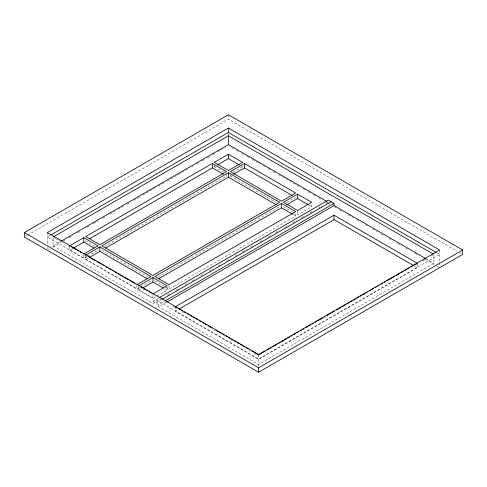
<?xml version="1.0" encoding="UTF-8"?>
<svg xmlns="http://www.w3.org/2000/svg" width="487" height="487" viewBox="0 0 487 487"><rect width="100%" height="100%" fill="white"/><g stroke="black" fill="none" stroke-linecap="round" stroke-linejoin="round"><path stroke-width="0.37" stroke-dasharray="2.44 1.83" d="M25.665 236.244L26.986 235.483M27.643 235.099L228.409 119.187L457.384 251.383M49.978 235.483L47.342 236.999L258.591 358.962L439.658 254.421L437.028 252.905M53.077 237.741L53.077 245.85L60.954 241.302M48.657 249.514L49.978 248.754M52.608 247.232L61.167 242.295M63.803 240.773L65.118 240.012M69.069 237.729L73.02 235.452M77.628 232.792L80.264 231.27M86.85 227.466L89.48 225.95M93.431 223.667L98.039 221.007M102.654 218.346L106.604 216.064M109.892 214.164L115.163 211.121M117.793 209.599L123.722 206.178M127.016 204.278L130.96 201.995M133.596 200.48L140.183 196.675M142.813 195.153L155.323 187.933M158.616 186.034L164.545 182.613M167.175 181.091L188.907 168.545M191.537 167.023L194.173 165.507M196.809 163.985L199.439 162.463M202.075 160.941L204.71 159.419M207.34 157.904L209.976 156.382M212.606 154.86L215.242 153.338M217.878 151.822L220.508 150.3M221.171 149.917L225.779 147.257M69.678 246.586L69.678 250.275L72.886 248.419M214.28 165.312L214.28 166.791L215.564 166.049M69.678 250.275L83.807 258.433L87.015 256.582M87.66 256.211L97.936 250.275M104.443 246.519L226.498 176.05L226.498 174.577M232.908 172.349L242.544 166.791L242.544 165.312M85.724 255.852L85.724 259.541L88.293 258.055M230.327 174.577L230.327 176.05L231.611 175.314M85.724 259.541L136.92 289.101L140.128 287.245M140.773 286.873L151.049 280.938M158.214 276.805L279.611 206.719M286.66 202.647L295.658 197.454M138.838 286.52L138.838 290.203L141.407 288.724M138.838 290.203L152.967 298.367L156.175 296.51M156.82 296.139L167.096 290.203L167.096 286.52M165.799 287.245L169.013 289.101L295.658 215.985L295.658 213.032M293.077 212.283L297.569 214.877L311.704 206.719L311.704 203.03M162.159 298.214L152.967 303.523L152.967 301.307L158.22 298.275M167.412 295.183L171.351 292.906M175.947 290.252L179.234 288.359M185.145 284.944L187.769 283.428M192.365 280.774L196.31 278.497M200.906 275.843L204.844 273.572M209.44 270.918L213.379 268.641M217.975 265.987L220.605 264.471M226.516 261.056L229.14 259.541M235.051 256.132L238.332 254.232M242.276 251.962L246.872 249.307M250.811 247.031L254.092 245.138M260.003 241.722L262.633 240.207M268.544 236.792L271.168 235.276M275.764 232.622L279.708 230.351M284.305 227.697L288.243 225.42M292.839 222.766L296.778 220.489M301.374 217.835L304.004 216.319M309.915 212.91L313.196 211.011M317.792 208.357L321.73 206.086M326.333 203.432L328.299 202.294M155.834 302.963L161.745 299.554M152.967 301.307L158.701 304.618L164.612 301.209M158.701 304.618L158.701 306.834L165.921 302.658M175.296 306.834L175.296 311.254L177.932 309.738M281.571 342.385L284.201 340.863M323.599 318.121L327.538 315.844M364.97 294.233L366.285 293.472M415.539 265.038L418.82 263.144M422.759 260.868L426.697 258.597M431.299 255.943L432.608 255.182M417.322 264.009L417.322 267.698L258.591 359.345L175.296 311.254M433.923 255.164L433.923 263.272L258.591 364.501L158.701 306.834M460.02 252.905L461.335 253.666M426.04 258.719L433.923 263.272M231.702 147.634L233.675 148.779M236.311 150.294L238.94 151.816M241.57 153.338L244.206 154.854M246.836 156.376L249.472 157.898M252.102 159.413L255.395 161.313M256.052 161.696L259.997 163.973M262.633 165.495L265.263 167.017M267.899 168.532L270.529 170.054M273.158 171.576L275.794 173.092M278.424 174.614L300.144 187.148M302.774 188.67L305.41 190.192M308.04 191.708L310.669 193.229M313.305 194.751L315.935 196.267M318.571 197.789L321.201 199.311M325.152 201.588L327.124 202.726M327.781 203.109L329.754 204.248M334.362 206.908L336.334 208.046M339.628 209.946L343.579 212.229M348.181 214.889L352.789 217.549M356.74 219.826L360.684 222.109M365.293 224.763L368.586 226.662M372.531 228.945L377.139 231.605M381.09 233.882L384.377 235.781M388.985 238.441L392.936 240.724M397.538 243.384L401.489 245.661M405.44 247.944L408.727 249.843M414.65 253.258L417.28 254.78M425.181 259.34L434.392 264.66M437.028 266.182L439 267.32M241.26 166.049L242.544 166.791M309.135 205.234L311.704 206.719M414.705 266.182L417.322 267.698M214.28 166.791L223.917 172.349M230.327 176.05L276.275 202.58M283.44 206.719L292.431 211.912M293.089 214.499L295.658 215.985M94.715 246.203L85.724 241.01L85.724 239.537M101.771 250.275L147.713 276.805M154.884 280.938L165.16 286.873M164.527 288.724L167.096 290.203M53.734 237.382L55.713 238.52M56.37 238.904L58.349 240.042M59.006 240.426L63.614 243.086M68.229 245.746L71.522 247.652M72.179 248.029L74.152 249.167M84.695 255.255L87.989 257.154M134.095 283.775L135.41 284.536M142.661 288.718L145.954 290.623M150.562 293.284L151.883 294.045M172.958 306.213L174.936 307.358M175.594 307.735L177.572 308.874M182.181 311.54L184.159 312.678M213.799 329.79L215.771 330.935M223.679 335.494L224.994 336.255M229.608 338.922L233.559 341.198M248.711 349.946L251.341 351.468M253.977 352.99L256.612 354.512M53.077 245.85L152.967 303.523M439.658 250.001L439.658 261.799M439.658 262.536L439.658 266.225M297.569 211.188L297.569 214.877M258.591 354.92L258.591 366.34M228.409 114.762L228.409 119.187M228.409 133.937L228.409 135.41M169.013 285.412L169.013 289.101M152.967 294.678L152.967 298.367M136.92 285.412L136.92 289.101M83.807 254.75L83.807 258.433M47.342 232.573L47.342 244.377M47.342 247.323L47.342 248.802"/><path stroke-width="0.73" d="M24.35 232.573L228.409 114.762L462.65 250.001L462.65 254.421L258.591 372.238L24.35 236.999L24.35 232.573L258.591 367.813L462.65 250.001M228.409 128.038L47.342 232.573L258.591 354.536L439.658 250.001L228.409 128.038L228.409 132.464L436.364 252.522M50.636 235.099L228.409 132.464M53.734 236.621L228.409 135.77L433.266 254.044M61.612 240.925L228.409 144.621L326.984 201.533M69.678 245.85L83.807 237.693L97.936 245.85L83.807 254.007M212.362 163.468L85.724 236.585L99.853 244.742L226.498 171.631L212.362 163.468L212.362 167.893L89.657 238.74M228.409 154.202L214.28 162.366L228.409 170.523L242.544 162.366L228.409 154.202L228.409 158.628L217.494 164.935M73.531 248.053L83.807 242.118L94.082 248.053M85.724 255.115L99.853 246.958L151.049 276.513L136.92 284.676M228.409 172.733L101.771 245.85L152.967 275.411L279.611 202.294L228.409 172.733L228.409 177.158L105.703 248.005M244.456 163.468L230.327 171.631L281.523 201.186L295.658 193.029L244.456 163.468L244.456 167.893L292.37 195.561M89.578 257.313L99.853 251.383L147.111 278.667M233.541 174.2L244.456 167.893M138.838 285.778L152.967 277.62L167.096 285.778L152.967 293.941M281.523 203.402L154.884 276.513L169.013 284.676L295.658 211.559L281.523 203.402L281.523 207.821L158.817 278.667M297.569 194.136L283.44 202.294L297.569 210.451L311.704 202.294L297.569 194.136L297.569 198.562L308.49 204.863M142.691 287.981L152.967 282.046L163.242 287.981M286.654 204.863L297.569 198.562M158.878 297.898L328.299 200.078L334.033 203.389L334.033 205.605L166.578 302.281M162.402 299.17L331.166 201.734M165.27 300.826L334.033 203.389M417.322 263.272L334.033 215.187L175.296 306.834L176.611 307.589M179.253 308.977L334.033 219.613L413.39 265.427M265.178 351.115L258.591 354.92L255.31 353.026M267.15 349.976L271.101 347.694M272.422 346.933L277.03 344.272M278.351 343.512L280.323 342.373M281.644 341.612L282.959 340.851M284.274 340.09L286.253 338.946M287.567 338.185L289.546 337.047M290.861 336.286L292.182 335.525M293.497 334.764L295.475 333.625M296.79 332.864L298.111 332.104M300.083 330.965L301.404 330.204M302.719 329.443L304.034 328.682M306.013 327.538L307.327 326.777M308.648 326.016L310.621 324.878M311.942 324.117L313.257 323.356M315.235 322.217L316.55 321.457M317.871 320.696L322.479 318.035M327.087 315.369L331.044 313.092M332.359 312.331L334.332 311.187M336.31 310.049L340.261 307.766M341.582 307.005L346.19 304.345M347.505 303.584L349.483 302.439M350.798 301.684L352.119 300.923M353.434 300.162L355.413 299.018M356.728 298.257L358.706 297.119M360.021 296.358L361.342 295.597M362.657 294.836L364.635 293.698M365.95 292.937L367.265 292.176M369.243 291.031L370.558 290.27M371.879 289.515L373.194 288.754M375.173 287.61L376.488 286.849M377.809 286.088L379.123 285.327M381.102 284.189L382.417 283.428M384.395 282.29L385.71 281.529M387.025 280.768L394.275 276.586M396.248 275.441L400.198 273.158M401.519 272.403L403.492 271.259M404.813 270.498L409.421 267.838M410.742 267.077L415.35 264.417M334.033 205.605L425.382 258.341M228.409 158.628L239.33 164.935M212.362 167.893L223.283 174.2M228.409 177.158L276.324 204.826M281.523 207.821L292.443 214.128M71.601 246.964L72.886 247.706M74.815 248.82L76.1 249.557M77.384 250.3L78.669 251.042M79.953 251.785L81.238 252.528M88.348 256.631L95.568 260.801M96.883 261.556L101.473 264.21M102.787 264.971L104.102 265.725M106.069 266.864L107.384 267.619M108.692 268.38L110.665 269.518M111.98 270.273L113.288 271.034M114.603 271.789L116.57 272.927M117.884 273.682L119.199 274.443M120.508 275.198L122.48 276.336M123.789 277.097L128.385 279.745M129.7 280.506L134.296 283.16M140.761 286.892L142.046 287.634M143.975 288.748L145.26 289.491M146.544 290.228L147.829 290.97M149.113 291.713L150.398 292.456M178.577 308.728L179.886 309.482M181.201 310.237L182.509 310.998M184.482 312.13L185.791 312.891M187.105 313.646L189.072 314.785M190.38 315.539L191.695 316.3M193.004 317.055L194.97 318.194M196.285 318.948L197.594 319.703M198.909 320.464L200.875 321.597M202.184 322.357L206.78 325.006M208.089 325.766L212.022 328.037M216.618 330.685L221.208 333.339M222.516 334.094L223.831 334.849M225.798 335.987L227.106 336.742M228.421 337.503L229.73 338.258M231.702 339.396L233.011 340.151M234.32 340.912L236.292 342.044M237.601 342.805L238.916 343.56M240.225 344.315L242.191 345.453M243.506 346.208L244.815 346.969M246.13 347.724L248.096 348.862M252.029 351.133L254.001 352.271M334.033 215.187L334.033 219.613M258.591 367.813L258.591 372.238M228.409 135.77L228.409 144.621M152.967 277.62L152.967 282.046M99.853 246.958L99.853 251.383M83.807 237.693L83.807 242.118"/></g></svg>
